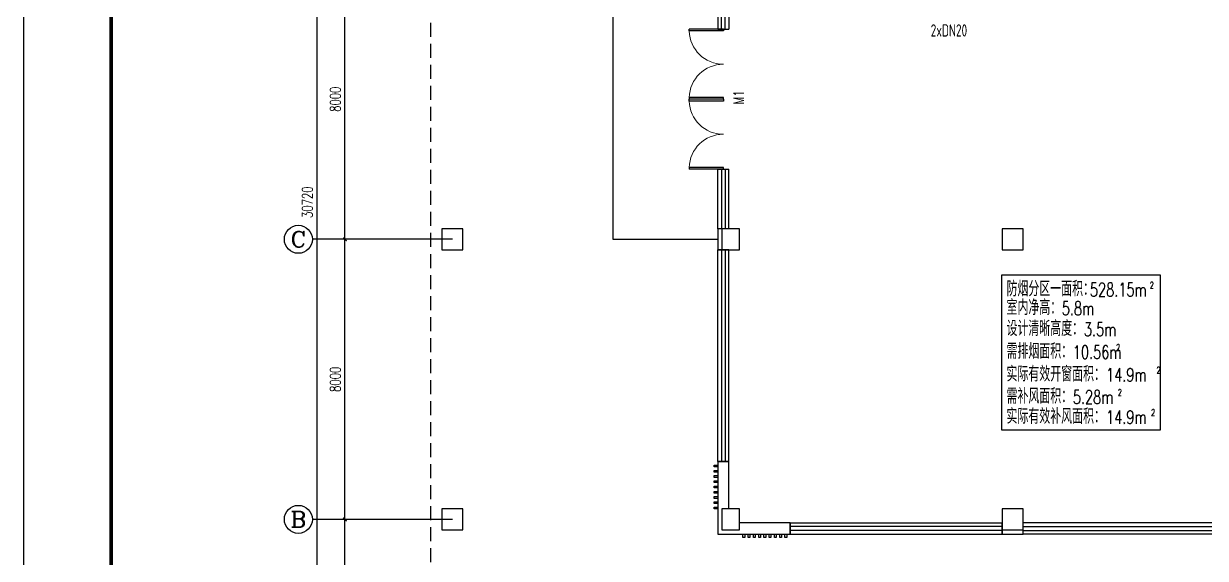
# Model space of a CAD drawing. Extents: x 2297255 to 2381355, y -608375 to -364775.
# Drawn here: x 2297255 to 2331011, y -584076 to -568801 of the extents above; entities that cross this region are included whole.
import ezdxf
from ezdxf.enums import TextEntityAlignment as Align

# ---------------------------------------------------------------- set-up
doc = ezdxf.new("R2010")
doc.units = 0
doc.header["$LTSCALE"] = 1000
doc.header["$MEASUREMENT"] = 0
doc.linetypes.add('_DASH', pattern=[0.6, 0.4, -0.2])
for name, color, linetype in [('AXIS', 3, 'Continuous'), ('AXIS_TEXT', 7, 'Continuous'), ('COLUMN', 9, 'Continuous'), ('PUB_DIM', 3, 'Continuous'), ('STAIR', 2, 'Continuous'), ('TH_TEXT', 7, 'Continuous'), ('TK', 4, 'Continuous'), ('WALL', 9, 'Continuous'), ('WINDOW', 4, 'Continuous'), ('WINDOW_TEXT', 7, 'Continuous'), ('排烟计算', 55, 'Continuous')]:
    doc.layers.add(name, color=color, linetype=linetype)
doc.styles.add('_TCH_AXIS', font='COMPLEX', dxfattribs={"bigfont": 'GBCBIG'})
doc.styles.add('_TCH_DIM', font='SIMPLEX', dxfattribs={"bigfont": 'GBCBIG'})
doc.styles.add('_TCH_DIM_T3', font='SIMPLEX', dxfattribs={"width": 0.705882, "bigfont": 'GBCBIG'})
doc.styles.add('_TCH_WINDOW', font='SIMPLEX', dxfattribs={"height": 3.5, "bigfont": 'GBCBIG'})
doc.styles.add('COMPLEX', font='COMPLEX')
doc.styles.add('HZTXT1', font='romans.shx', dxfattribs={"width": 0.7, "bigfont": 'GBHZFS.SHX'})
doc.styles.get("Standard").update_dxf_attribs({"font": 'gbenor.shx', "bigfont": 'gbcbig.shx'})
doc.styles.add('TSSD_Rein', font='Tssdeng.shx', dxfattribs={"width": 0.7, "bigfont": 'hztxt.shx'})
doc.dimstyles.new('_TCH_ARCH&&100', dxfattribs={"dimtxt": 297.5, "dimasz": 100, "dimexe": 250, "dimexo": 300, "dimgap": 126.25, "dimtad": 1, "dimdec": 0, "dimzin": 0, "dimdsep": 46, "dimtxsty": '_TCH_DIM_T3', "dimblk": 'ARCHTICK', "dimcen": 0.09, "dimclrt": 7, "dimazin": 2, "dimtfac": 1, "dimtdec": 0, "dimtix": 1, "dimtmove": 2, "dimatfit": 3, "dimfxl": 30, "dimtolj": 1, "dimtzin": 0, "dimarcsym": 0})

# ---------------------------------------------------------------- blocks, each defined once
blk = doc.blocks.new('_ArchTick')
at = {"color": 0, "linetype": 'ByBlock', "const_width": 0.4}
blk.add_lwpolyline([(-0.5, -0.5), (0.5, 0.5)], dxfattribs=at)
blk = doc.blocks.new('*D145')
at = {"layer": 'Defpoints', "color": 0, "transparency": 16777216}
for p in [(-43961, 11281), (-42628, 11281), (-42628, 3281)]:
    blk.add_point(p, dxfattribs=at)
at = {"layer": 'PUB_DIM', "color": 0, "lineweight": -2, "transparency": 16777216}
for p, q in [((-42928, 11281), (-44211, 11281)), ((-43961, 3281), (-43961, 11281)), ((-42928, 3281), (-44211, 3281))]:
    blk.add_line(p, q, dxfattribs=at)
at = {"layer": 'PUB_DIM', "color": 0, "lineweight": -2, "transparency": 16777216, "xscale": 100, "yscale": 100, "zscale": 100}
for p, rotation in [((-43961, 11281), 90), ((-43961, 3281), 270)]:
    blk.add_blockref('_ArchTick', p, dxfattribs=dict(at, rotation=rotation))
at = {"layer": 'PUB_DIM', "color": 7, "transparency": 16777216, "insert": (-44236, 7281), "char_height": 297.5, "attachment_point": 5, "rotation": 90, "style": '_TCH_DIM_T3'}
blk.add_mtext('\\A1;8000', dxfattribs=at)
blk = doc.blocks.new('*D146')
at = {"layer": 'Defpoints', "color": 0, "transparency": 16777216}
for p in [(-43961, 3281), (-42628, 3281), (-42628, -4719)]:
    blk.add_point(p, dxfattribs=at)
at = {"layer": 'PUB_DIM', "color": 0, "lineweight": -2, "transparency": 16777216}
for p, q in [((-42928, 3281), (-44211, 3281)), ((-43961, -4719), (-43961, 3281)), ((-42928, -4719), (-44211, -4719))]:
    blk.add_line(p, q, dxfattribs=at)
at = {"layer": 'PUB_DIM', "color": 0, "lineweight": -2, "transparency": 16777216, "xscale": 100, "yscale": 100, "zscale": 100}
for p, rotation in [((-43961, 3281), 90), ((-43961, -4719), 270)]:
    blk.add_blockref('_ArchTick', p, dxfattribs=dict(at, rotation=rotation))
at = {"layer": 'PUB_DIM', "color": 7, "transparency": 16777216, "insert": (-44236, -719), "char_height": 297.5, "attachment_point": 5, "rotation": 90, "style": '_TCH_DIM_T3'}
blk.add_mtext('\\A1;8000', dxfattribs=at)
blk = doc.blocks.new('*D147')
at = {"layer": 'Defpoints', "color": 0, "transparency": 16777216}
for p in [(-43961, -4719), (-42628, -4719), (-42628, -10719)]:
    blk.add_point(p, dxfattribs=at)
at = {"layer": 'PUB_DIM', "color": 0, "lineweight": -2, "transparency": 16777216}
for p, q in [((-42928, -4719), (-44211, -4719)), ((-43961, -10719), (-43961, -4719)), ((-42928, -10719), (-44211, -10719))]:
    blk.add_line(p, q, dxfattribs=at)
at = {"layer": 'PUB_DIM', "color": 0, "lineweight": -2, "transparency": 16777216, "xscale": 100, "yscale": 100, "zscale": 100}
for p, rotation in [((-43961, -4719), 90), ((-43961, -10719), 270)]:
    blk.add_blockref('_ArchTick', p, dxfattribs=dict(at, rotation=rotation))
at = {"layer": 'PUB_DIM', "color": 7, "transparency": 16777216, "insert": (-44236, -7719), "char_height": 297.5, "attachment_point": 5, "rotation": 90, "style": '_TCH_DIM_T3'}
blk.add_mtext('\\A1;6000', dxfattribs=at)
blk = doc.blocks.new('*D149')
at = {"layer": 'Defpoints', "color": 0, "transparency": 16777216}
for p in [(-44760, 19701), (-43570, 19701), (-43570, -11019)]:
    blk.add_point(p, dxfattribs=at)
at = {"layer": 'PUB_DIM', "color": 0, "lineweight": -2, "transparency": 16777216}
for p, q in [((-43870, 19701), (-45010, 19701)), ((-44760, -11019), (-44760, 19701)), ((-43870, -11019), (-45010, -11019))]:
    blk.add_line(p, q, dxfattribs=at)
at = {"layer": 'PUB_DIM', "color": 0, "lineweight": -2, "transparency": 16777216, "xscale": 100, "yscale": 100, "zscale": 100}
for p, rotation in [((-44760, 19701), 90), ((-44760, -11019), 270)]:
    blk.add_blockref('_ArchTick', p, dxfattribs=dict(at, rotation=rotation))
at = {"layer": 'PUB_DIM', "color": 7, "transparency": 16777216, "insert": (-45035, 4341), "char_height": 297.5, "attachment_point": 5, "rotation": 90, "style": '_TCH_DIM_T3'}
blk.add_mtext('\\A1;30720', dxfattribs=at)
blk = doc.blocks.new('*D292')
at = {"layer": 'Defpoints', "color": 0, "transparency": 16777216}
for p in [(-43961, 11281), (-42628, 11281), (-42628, 3281)]:
    blk.add_point(p, dxfattribs=at)
at = {"layer": 'PUB_DIM', "color": 0, "lineweight": -2, "transparency": 16777216}
for p, q in [((-42928, 11281), (-44211, 11281)), ((-43961, 3281), (-43961, 11281)), ((-42928, 3281), (-44211, 3281))]:
    blk.add_line(p, q, dxfattribs=at)
at = {"layer": 'PUB_DIM', "color": 0, "lineweight": -2, "transparency": 16777216, "xscale": 100, "yscale": 100, "zscale": 100}
for p, rotation in [((-43961, 11281), 90), ((-43961, 3281), 270)]:
    blk.add_blockref('_ArchTick', p, dxfattribs=dict(at, rotation=rotation))
at = {"layer": 'PUB_DIM', "color": 7, "transparency": 16777216, "insert": (-44236, 7281), "char_height": 297.5, "attachment_point": 5, "rotation": 90, "style": '_TCH_DIM_T3'}
blk.add_mtext('\\A1;8000', dxfattribs=at)
blk = doc.blocks.new('*D293')
at = {"layer": 'Defpoints', "color": 0, "transparency": 16777216}
for p in [(-43961, 3281), (-42628, 3281), (-42628, -4719)]:
    blk.add_point(p, dxfattribs=at)
at = {"layer": 'PUB_DIM', "color": 0, "lineweight": -2, "transparency": 16777216}
for p, q in [((-42928, 3281), (-44211, 3281)), ((-43961, -4719), (-43961, 3281)), ((-42928, -4719), (-44211, -4719))]:
    blk.add_line(p, q, dxfattribs=at)
at = {"layer": 'PUB_DIM', "color": 0, "lineweight": -2, "transparency": 16777216, "xscale": 100, "yscale": 100, "zscale": 100}
for p, rotation in [((-43961, 3281), 90), ((-43961, -4719), 270)]:
    blk.add_blockref('_ArchTick', p, dxfattribs=dict(at, rotation=rotation))
at = {"layer": 'PUB_DIM', "color": 7, "transparency": 16777216, "insert": (-44236, -719), "char_height": 297.5, "attachment_point": 5, "rotation": 90, "style": '_TCH_DIM_T3'}
blk.add_mtext('\\A1;8000', dxfattribs=at)
blk = doc.blocks.new('*D294')
at = {"layer": 'Defpoints', "color": 0, "transparency": 16777216}
for p in [(-43961, -4719), (-42628, -4719), (-42628, -10719)]:
    blk.add_point(p, dxfattribs=at)
at = {"layer": 'PUB_DIM', "color": 0, "lineweight": -2, "transparency": 16777216}
for p, q in [((-42928, -4719), (-44211, -4719)), ((-43961, -10719), (-43961, -4719)), ((-42928, -10719), (-44211, -10719))]:
    blk.add_line(p, q, dxfattribs=at)
at = {"layer": 'PUB_DIM', "color": 0, "lineweight": -2, "transparency": 16777216, "xscale": 100, "yscale": 100, "zscale": 100}
for p, rotation in [((-43961, -4719), 90), ((-43961, -10719), 270)]:
    blk.add_blockref('_ArchTick', p, dxfattribs=dict(at, rotation=rotation))
at = {"layer": 'PUB_DIM', "color": 7, "transparency": 16777216, "insert": (-44236, -7719), "char_height": 297.5, "attachment_point": 5, "rotation": 90, "style": '_TCH_DIM_T3'}
blk.add_mtext('\\A1;6000', dxfattribs=at)
blk = doc.blocks.new('*D296')
at = {"layer": 'Defpoints', "color": 0, "transparency": 16777216}
for p in [(-44760, 19701), (-43570, 19701), (-43570, -11019)]:
    blk.add_point(p, dxfattribs=at)
at = {"layer": 'PUB_DIM', "color": 0, "lineweight": -2, "transparency": 16777216}
for p, q in [((-43870, 19701), (-45010, 19701)), ((-44760, -11019), (-44760, 19701)), ((-43870, -11019), (-45010, -11019))]:
    blk.add_line(p, q, dxfattribs=at)
at = {"layer": 'PUB_DIM', "color": 0, "lineweight": -2, "transparency": 16777216, "xscale": 100, "yscale": 100, "zscale": 100}
for p, rotation in [((-44760, 19701), 90), ((-44760, -11019), 270)]:
    blk.add_blockref('_ArchTick', p, dxfattribs=dict(at, rotation=rotation))
at = {"layer": 'PUB_DIM', "color": 7, "transparency": 16777216, "insert": (-45035, 4341), "char_height": 297.5, "attachment_point": 5, "rotation": 90, "style": '_TCH_DIM_T3'}
blk.add_mtext('\\A1;30720', dxfattribs=at)
blk = doc.blocks.new('_FZHK')
blk.add_lwpolyline([(-0.5, -0.5), (0.5, -0.5), (0.5, 0.5), (-0.5, 0.5)], close=True)
blk = doc.blocks.new('$WINLIB2D$00000001')
at = {"color": 0}
for points in [[(-0.5, 0.5), (-0.5, -0.5)], [(-0.5, 0.5), (0.5, 0.5)], [(0.5, -0.5), (0.5, 0.5)], [(0.5, 0.1667), (-0.5, 0.1667)], [(0.5, -0.1667), (-0.5, -0.1667)], [(-0.5, -0.5), (0.5, -0.5)]]:
    blk.add_lwpolyline(points, dxfattribs=at)
blk = doc.blocks.new('$DorLib2D$00000002')
for p, q in [((-0.5, 0), (-0.5, 0.4875)), ((-0.475, 0.4875), (-0.5, 0.4875)), ((-0.475, 0), (-0.475, 0.4875)), ((0.475, 0), (0.475, 0.4875)), ((0.475, 0.4875), (0.5, 0.4875)), ((0.5, 0), (0.5, 0.4875)), ((-0.5, 0), (-0.475, 0)), ((0.5, 0), (0.475, 0))]:
    blk.add_line(p, q)
at = {"lineweight": 13}
for centre, start, end in [((-0.4875, 0), 0, 88.53072), ((0.4875, 0), 91.46928, 180)]:
    blk.add_arc(centre, 0.4875, start, end, dxfattribs=at)
blk = doc.blocks.new('*D552')
at = {"layer": 'Defpoints', "color": 0, "transparency": 16777216}
for p in [(-43961, 11281), (-42628, 11281), (-42628, 3281)]:
    blk.add_point(p, dxfattribs=at)
at = {"layer": 'PUB_DIM', "color": 0, "lineweight": -2, "transparency": 16777216}
for p, q in [((-42928, 11281), (-44211, 11281)), ((-43961, 3281), (-43961, 11281)), ((-42928, 3281), (-44211, 3281))]:
    blk.add_line(p, q, dxfattribs=at)
at = {"layer": 'PUB_DIM', "color": 0, "lineweight": -2, "transparency": 16777216, "xscale": 100, "yscale": 100, "zscale": 100}
for p, rotation in [((-43961, 11281), 90), ((-43961, 3281), 270)]:
    blk.add_blockref('_ArchTick', p, dxfattribs=dict(at, rotation=rotation))
at = {"layer": 'PUB_DIM', "color": 7, "transparency": 16777216, "insert": (-44236, 7281), "char_height": 297.5, "attachment_point": 5, "rotation": 90, "style": '_TCH_DIM_T3'}
blk.add_mtext('\\A1;8000', dxfattribs=at)
blk = doc.blocks.new('*D553')
at = {"layer": 'Defpoints', "color": 0, "transparency": 16777216}
for p in [(-43961, 3281), (-42628, 3281), (-42628, -4719)]:
    blk.add_point(p, dxfattribs=at)
at = {"layer": 'PUB_DIM', "color": 0, "lineweight": -2, "transparency": 16777216}
for p, q in [((-42928, 3281), (-44211, 3281)), ((-43961, -4719), (-43961, 3281)), ((-42928, -4719), (-44211, -4719))]:
    blk.add_line(p, q, dxfattribs=at)
at = {"layer": 'PUB_DIM', "color": 0, "lineweight": -2, "transparency": 16777216, "xscale": 100, "yscale": 100, "zscale": 100}
for p, rotation in [((-43961, 3281), 90), ((-43961, -4719), 270)]:
    blk.add_blockref('_ArchTick', p, dxfattribs=dict(at, rotation=rotation))
at = {"layer": 'PUB_DIM', "color": 7, "transparency": 16777216, "insert": (-44236, -719), "char_height": 297.5, "attachment_point": 5, "rotation": 90, "style": '_TCH_DIM_T3'}
blk.add_mtext('\\A1;8000', dxfattribs=at)
blk = doc.blocks.new('*D554')
at = {"layer": 'Defpoints', "color": 0, "transparency": 16777216}
for p in [(-43961, -4719), (-42628, -4719), (-42628, -10719)]:
    blk.add_point(p, dxfattribs=at)
at = {"layer": 'PUB_DIM', "color": 0, "lineweight": -2, "transparency": 16777216}
for p, q in [((-42928, -4719), (-44211, -4719)), ((-43961, -10719), (-43961, -4719)), ((-42928, -10719), (-44211, -10719))]:
    blk.add_line(p, q, dxfattribs=at)
at = {"layer": 'PUB_DIM', "color": 0, "lineweight": -2, "transparency": 16777216, "xscale": 100, "yscale": 100, "zscale": 100}
for p, rotation in [((-43961, -4719), 90), ((-43961, -10719), 270)]:
    blk.add_blockref('_ArchTick', p, dxfattribs=dict(at, rotation=rotation))
at = {"layer": 'PUB_DIM', "color": 7, "transparency": 16777216, "insert": (-44236, -7719), "char_height": 297.5, "attachment_point": 5, "rotation": 90, "style": '_TCH_DIM_T3'}
blk.add_mtext('\\A1;6000', dxfattribs=at)
blk = doc.blocks.new('*D556')
at = {"layer": 'Defpoints', "color": 0, "transparency": 16777216}
for p in [(-44760, 19701), (-43570, 19701), (-43570, -11019)]:
    blk.add_point(p, dxfattribs=at)
at = {"layer": 'PUB_DIM', "color": 0, "lineweight": -2, "transparency": 16777216}
for p, q in [((-43870, 19701), (-45010, 19701)), ((-44760, -11019), (-44760, 19701)), ((-43870, -11019), (-45010, -11019))]:
    blk.add_line(p, q, dxfattribs=at)
at = {"layer": 'PUB_DIM', "color": 0, "lineweight": -2, "transparency": 16777216, "xscale": 100, "yscale": 100, "zscale": 100}
for p, rotation in [((-44760, 19701), 90), ((-44760, -11019), 270)]:
    blk.add_blockref('_ArchTick', p, dxfattribs=dict(at, rotation=rotation))
at = {"layer": 'PUB_DIM', "color": 7, "transparency": 16777216, "insert": (-45035, 4341), "char_height": 297.5, "attachment_point": 5, "rotation": 90, "style": '_TCH_DIM_T3'}
blk.add_mtext('\\A1;30720', dxfattribs=at)
blk = doc.blocks.new('_AXISO')
blk.add_circle((0, 0), 0.5)
at = {"layer": 'AXIS_TEXT', "style": 'COMPLEX', "width": 1.041667}
blk.add_attdef('A', text='', height=0.56, dxfattribs=at).set_placement((-0.25, -0.28), (0.25, -0.28), align=Align.FIT)
blk = doc.blocks.new('*U579')
at = {"color": 3}
blk.add_lwpolyline([(-84100, 0), (0, 0), (0, 59400), (-84100, 59400)], close=True, dxfattribs=at)
at = {"color": 3, "const_width": 100}
blk.add_lwpolyline([(-81600, 1000), (-1000, 1000), (-1000, 58400), (-81600, 58400)], close=True, dxfattribs=at)
at = {"layer": 'TK', "color": 4, "style": 'HZTXT1'}
for tag, height, width, p in [('项目负责1', 400, 0.6, (-4500, 19196)), ('项目负责2', 400, 0.6, (-4500, 18296)), ('专责', 400, 0.6, (-4500, 17396)), ('审定', 400, 0.6, (-4500, 16496)), ('审核', 400, 0.6, (-4500, 15596)), ('校对', 400, 0.6, (-4500, 14696)), ('设计', 400, 0.6, (-4500, 13796)), ('绘图', 400, 0.6, (-4500, 12896)), ('建设单位', 450, 0.6, (-4500, 11050)), ('工号', 400, 0.5, (-5501, 3507)), ('版次', 400, 0.7, (-2138, 3498)), ('阶段', 400, 0.7, (-2138, 2498)), ('比例', 400, 0.7, (-5491, 1513)), ('日期', 400, 0.7, (-2138, 1498))]:
    blk.add_attdef(tag, text='', height=height, dxfattribs=dict(at, width=width)).set_placement(p, align=Align.MIDDLE)
at = {"layer": 'TK', "color": 1, "lineweight": -3, "style": 'HZTXT1', "width": 0.6}
blk.add_attdef('工程名称', text='', height=450, dxfattribs=at).set_placement((-4500, 9050), align=Align.MIDDLE)
at = {"layer": 'TK', "color": 4, "lineweight": -3, "style": 'HZTXT1', "width": 0.6}
blk.add_attdef('子项名称', text='', height=450, dxfattribs=at).set_placement((-4500, 7050), align=Align.MIDDLE)
at = {"layer": 'TK', "color": 1, "lineweight": -3, "width": 0.6, "flags": 104}
blk.add_attdef('图名', text='', height=400, dxfattribs=at).set_placement((-4558, 4958), align=Align.MIDDLE_CENTER)
at = {"layer": 'TK', "color": 1, "style": 'HZTXT1', "width": 0.7}
blk.add_attdef('图号', text='', height=400, dxfattribs=at).set_placement((-5491, 2513), align=Align.MIDDLE)
blk = doc.blocks.new('A$C5FE91731')
at = {"color": 4, "linetype": '_DASH'}
blk.add_lwpolyline([(-273.2, -5138.9), (-273.2, -11338.9), (-41513.2, -11338.9), (-41513.2, 16951.1), (-25313.2, 16951.1)], dxfattribs=at)
at = {"color": 175}
for points in [[(-33313.2, -3168.9), (-33313.2, -3218.9), (-33413.2, -3218.9), (-33413.2, -3168.9)], [(-33313.2, -3318.9), (-33313.2, -3368.9), (-33413.2, -3368.9), (-33413.2, -3318.9)], [(-33313.2, -3468.9), (-33313.2, -3518.9), (-33413.2, -3518.9), (-33413.2, -3468.9)], [(-33313.2, -3618.9), (-33313.2, -3668.9), (-33413.2, -3668.9), (-33413.2, -3618.9)], [(-33313.2, -3768.9), (-33313.2, -3818.9), (-33413.2, -3818.9), (-33413.2, -3768.9)], [(-33313.2, -3918.9), (-33313.2, -3968.9), (-33413.2, -3968.9), (-33413.2, -3918.9)], [(-33313.2, -4068.9), (-33313.2, -4118.9), (-33413.2, -4118.9), (-33413.2, -4068.9)], [(-33313.2, -4218.9), (-33313.2, -4268.9), (-33413.2, -4268.9), (-33413.2, -4218.9)], [(-33313.2, -4368.9), (-33313.2, -4418.9), (-33413.2, -4418.9), (-33413.2, -4368.9)], [(-32543.2, -5238.9), (-32593.2, -5238.9), (-32593.2, -5138.9), (-32543.2, -5138.9)], [(-32393.2, -5238.9), (-32443.2, -5238.9), (-32443.2, -5138.9), (-32393.2, -5138.9)], [(-32243.2, -5238.9), (-32293.2, -5238.9), (-32293.2, -5138.9), (-32243.2, -5138.9)], [(-32093.2, -5238.9), (-32143.2, -5238.9), (-32143.2, -5138.9), (-32093.2, -5138.9)], [(-31943.2, -5238.9), (-31993.2, -5238.9), (-31993.2, -5138.9), (-31943.2, -5138.9)], [(-31793.2, -5238.9), (-31843.2, -5238.9), (-31843.2, -5138.9), (-31793.2, -5138.9)], [(-31643.2, -5238.9), (-31693.2, -5238.9), (-31693.2, -5138.9), (-31643.2, -5138.9)], [(-31493.2, -5238.9), (-31543.2, -5238.9), (-31543.2, -5138.9), (-31493.2, -5138.9)], [(-31343.2, -5238.9), (-31393.2, -5238.9), (-31393.2, -5138.9), (-31343.2, -5138.9)]]:
    blk.add_lwpolyline(points, close=True, dxfattribs=at)
at = {"layer": 'AXIS'}
for p, q in [((-40893.2, 3281.1), (-44893.2, 3281.1)), ((-40893.2, -4718.9), (-44893.2, -4718.9))]:
    blk.add_line(p, q, dxfattribs=at)
at = {"layer": 'STAIR'}
blk.add_lwpolyline([(-33313.2, 11281.1), (-36313.2, 11281.1), (-36313.2, 3281.1), (-33313.2, 3281.1)], dxfattribs=at)
at = {"layer": 'WALL'}
for p, q in [((-33193.2, 3581.1), (-33313.2, 3581.1)), ((-33313.2, 3581.1), (-33313.2, 3281.1)), ((-33313.2, 3281.1), (-33313.2, 2981.1)), ((-33313.2, 2981.1), (-33193.2, 2981.1)), ((-32993.2, -3068.9), (-33313.2, -3068.9)), ((-33313.2, -3068.9), (-33313.2, -5138.9)), ((-32993.2, -4418.9), (-32993.2, -3068.9)), ((-31243.2, -4818.9), (-32693.2, -4818.9)), ((-31243.2, -5138.9), (-31243.2, -4818.9)), ((-25193.2, -5018.9), (-25193.2, -5138.9)), ((-24593.2, -5138.9), (-24593.2, -5018.9)), ((-33313.2, -5138.9), (-31243.2, -5138.9)), ((-25193.2, -5138.9), (-24893.2, -5138.9)), ((-24893.2, -5138.9), (-24593.2, -5138.9))]:
    blk.add_line(p, q, dxfattribs=at)
at = {"layer": 'AXIS'}
ref = blk.add_blockref('_AXISO', (-45293.2, 3281.1), dxfattribs=dict(at, xscale=800, yscale=800, zscale=800))
ref.add_attrib('A', 'C', dxfattribs={"layer": 'AXIS_TEXT', "height": 452.5, "style": '_TCH_AXIS', "width": 1.4}).set_placement((-45519.5, 3054.8), (-45067, 3054.8), align=Align.FIT)
ref = blk.add_blockref('_AXISO', (-45293.2, -4718.9), dxfattribs=dict(at, xscale=800, yscale=800, zscale=800))
ref.add_attrib('A', 'B', dxfattribs={"layer": 'AXIS_TEXT', "height": 452.5, "style": '_TCH_AXIS', "width": 1.235294}).set_placement((-45519.5, -4945.2), (-45067, -4945.2), align=Align.FIT)
at = {"layer": 'COLUMN'}
for p, xscale, yscale, zscale, rotation in [((-40893.2, 3281.1), 600, 600, 600, 90), ((-32943.2, 3281.1), 600.0000000870787, 500, 500, 90), ((-24893.2, 3281.1), 600, 600, 600, 180), ((-40893.2, -4718.9), 600, 600, 600, 90), ((-32943.2, -4718.9), 599.9990233506542, 500, 500, 90), ((-24893.2, -4718.9), 600, 600, 600, 90)]:
    blk.add_blockref('_FZHK', p, dxfattribs=dict(at, xscale=xscale, yscale=yscale, zscale=zscale, rotation=rotation))
at = {"layer": 'WINDOW'}
for name, p, xscale, yscale, zscale, rotation in [('$WINLIB2D$00000001', (-33153.2, 10131.1), -1700.000000003492, -320, -1700.000000003492, 90), ('$DorLib2D$00000002', (-33153.2, 8281.1), 2000, 2000, 2000, 90), ('$DorLib2D$00000002', (-33153.2, 6281.1), 2000, 2000, 2000, 90), ('$WINLIB2D$00000001', (-33153.2, 4431.1), 1700.000000003492, -320, 1700.000000003492, 90), ('$WINLIB2D$00000001', (-33153.2, -43.9), 6050.000000000058, 320, 6050.000000000058, 90), ('$WINLIB2D$00000001', (-28218.2, -4978.9), -6050.000000000058, -320, -6050.000000000058, 180), ('$WINLIB2D$00000001', (-21568.2, -4978.9), 6050.000000000058, -320, 6050.000000000058, 180)]:
    blk.add_blockref(name, p, dxfattribs=dict(at, xscale=xscale, yscale=yscale, zscale=zscale, rotation=rotation))
at = {"layer": 'WINDOW_TEXT', "style": '_TCH_WINDOW', "width": 0.705882}
blk.add_text('M1', height=297.5, rotation=90, dxfattribs=at).set_placement((-32564.6, 7136.1))
at = {"layer": 'PUB_DIM'}
for p1, p2, distance, picture, middle in [((-43569.6, -11018.9), (-43569.6, 19701.1), 1190.9, '*D149', (-45035.5, 4341.1)), ((-43569.6, -11018.9), (-43569.6, 19701.1), 1190.9, '*D296', (-45035.5, 4341.1)), ((-43569.6, -11018.9), (-43569.6, 19701.1), 1190.9, '*D556', (-45035.5, 4341.1)), ((-42628.5, 3281.1), (-42628.5, 11281.1), 1332.2, '*D145', (-44235.6, 7281.1)), ((-42628.5, 3281.1), (-42628.5, 11281.1), 1332.2, '*D292', (-44235.6, 7281.1)), ((-42628.5, 3281.1), (-42628.5, 11281.1), 1332.2, '*D552', (-44235.6, 7281.1)), ((-42628.5, -4718.9), (-42628.5, 3281.1), 1332.2, '*D146', (-44235.6, -718.9)), ((-42628.5, -4718.9), (-42628.5, 3281.1), 1332.2, '*D293', (-44235.6, -718.9)), ((-42628.5, -4718.9), (-42628.5, 3281.1), 1332.2, '*D553', (-44235.6, -718.9)), ((-42628.5, -10718.9), (-42628.5, -4718.9), 1332.2, '*D147', (-44235.6, -7718.9)), ((-42628.5, -10718.9), (-42628.5, -4718.9), 1332.2, '*D294', (-44235.6, -7718.9)), ((-42628.5, -10718.9), (-42628.5, -4718.9), 1332.2, '*D554', (-44235.6, -7718.9))]:
    dim = blk.add_aligned_dim(p1=p1, p2=p2, distance=distance, dimstyle='_TCH_ARCH&&100', dxfattribs=at)
    dim.commit()
    dim.dimension.update_dxf_attribs({"geometry": picture, "text_midpoint": middle})

msp = doc.modelspace()

# ---------------------------------------------------------------- linework, layer by layer
at = {"layer": '排烟计算'}
msp.add_lwpolyline([(2325188, -580405.5), (2329727.2, -580405.5), (2329727.2, -575986.4), (2325188, -575986.4)], close=True, dxfattribs=at)

# ---------------------------------------------------------------- block references
for name, p in [('*U579', (2381355.1, -608374.9)), ('A$C5FE91731', (2350395.1, -578242.7))]:
    msp.add_blockref(name, p)

# ---------------------------------------------------------------- texts
at = {"layer": 'TH_TEXT', "style": 'TSSD_Rein', "width": 0.7}
msp.add_text('2xDN20', height=350, dxfattribs=at).set_placement((2323166.2, -569170.2))
at = {"layer": '排烟计算', "style": '_TCH_DIM'}
for s, p in [('防烟分区一面积：', (2325330.1, -576591.1)), ('室内净高：', (2325330.1, -577124)), ('设计清晰高度：', (2325330.1, -577724)), ('需排烟面积：', (2325330.1, -578375.8)), ('需补风面积：', (2325330.1, -579656.9))]:
    msp.add_text(s, height=434.04, dxfattribs=at).set_placement(p)
at = {"layer": '排烟计算', "style": '_TCH_DIM', "width": 0.705882}
for s, height, p in [('528.15m', 382.5, (2327713.8, -576591.1)), ('2', 191.2, (2329423.6, -576366.1)), ('5.8m', 382.5, (2326909.8, -577124)), ('3.5m', 382.5, (2327541.8, -577724)), ('10.56m', 382.5, (2327225.8, -578375.8)), ('2', 191.2, (2328460.1, -578150.8)), ('2', 191.2, (2328511.5, -579431.9)), ('5.28m', 382.5, (2327225.8, -579656.9))]:
    msp.add_text(s, height=height, dxfattribs=at).set_placement(p)
at = {"layer": '排烟计算', "color": 1, "style": '_TCH_DIM'}
for s, p in [('实际有效开窗面积：', (2325330.1, -579024.3)), ('实际有效补风面积：', (2325330.1, -580233.6))]:
    msp.add_text(s, height=434.04, dxfattribs=at).set_placement(p)
at = {"layer": '排烟计算', "color": 1, "style": '_TCH_DIM', "width": 0.705882}
for s, height, p in [('14.9m', 382.5, (2328173.7, -579024.3)), ('2', 191.2, (2329613.7, -578799.3)), ('14.9m', 382.5, (2328173.7, -580233.6)), ('2', 191.2, (2329459.4, -580008.6))]:
    msp.add_text(s, height=height, dxfattribs=at).set_placement(p)

doc.saveas('drawing.dxf')
